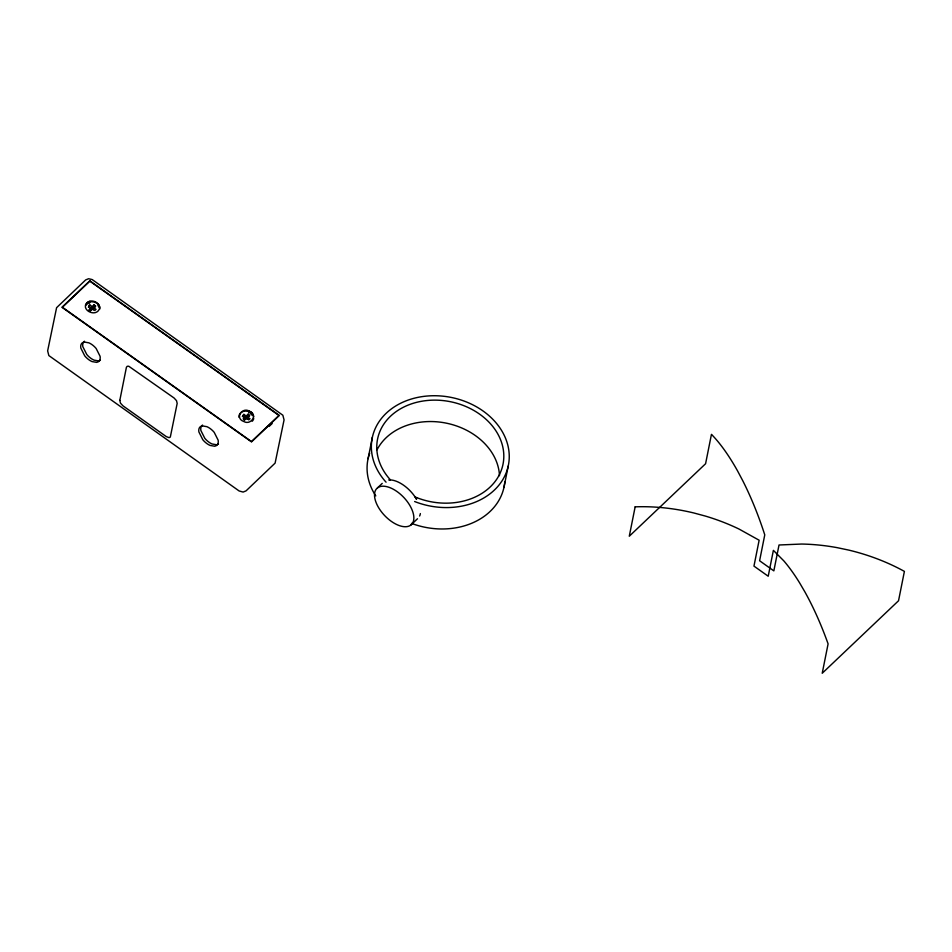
<?xml version="1.0" encoding="UTF-8"?>
<svg xmlns="http://www.w3.org/2000/svg" width="952" height="952" viewBox="0 0 952 952"><rect width="100%" height="100%" fill="white"/><g stroke="black" fill="none" stroke-linecap="round" stroke-linejoin="round"><path stroke-width="1.43" d="M86.465 304.902L86.858 302.891C91.844 297.548 103.828 304.462 98.175 310.935C93.201 316.278 81.206 309.364 86.858 302.891M87.81 303.938L88.215 301.927M89.904 304.997L88.488 307.175L89.904 304.997L92.201 306.627L91.559 309.805L90.035 308.71M89.452 303.319L89.857 301.308M88.964 310.519L90.987 307.77L88.691 306.151M90.357 310.947L90.987 307.77M93.808 305.925L94.01 304.902L95.533 305.985L95.331 307.02L93.808 305.925L91.559 309.805M93.296 309.828L93.724 307.71L95.533 305.985M97.913 305.854L98.306 303.843M98.829 307.246L99.222 305.235M243.902 414.37L242.486 416.548L243.902 414.37L246.187 416L245.556 419.178L244.021 418.083L243.688 415.393M244.343 420.32L244.985 417.143L242.689 415.524M247.794 415.298L247.996 414.275L249.531 415.358L249.329 416.393L247.794 415.298L246.758 418.023L244.7 419.951L243.165 418.868L244.985 417.143M247.294 419.201L247.71 417.083L249.531 415.358M248.972 413.144L249.376 411.133C241.998 406.718 234.692 418.333 243.652 421.438C251.019 425.853 258.337 414.239 249.376 411.133M250.59 414.049L250.995 412.037M251.899 415.227L252.304 413.216M368.079 458.685L372.363 437.277M503.953 487.436L508.225 466.028M416.202 498.872L416.643 497.598M92.201 306.627L94.01 304.902M246.187 416L247.996 414.275M269.023 426.496L272.189 423.485M377.492 487.888L382.228 483.39M410.871 525.04A25.002 13.185 46.5 0 0 394.89 490.149A25.002 13.185 46.5 0 0 376.79 504.203A25.002 13.185 46.5 0 0 410.871 525.04L417.5 518.745M389.725 480.07L390.332 479.784A63.974 50.956 11.3 0 1 421.212 401.339A63.974 50.956 11.3 0 1 503.715 459.031A63.974 50.956 11.3 0 1 414.596 496.754M100.376 360.296L98.639 360.927L94.034 360.13A12.007 6.331 46.5 0 1 86.751 354.465L82.812 346.635A13.233 6.973 46.5 0 1 84.514 341.221M218.448 444.144L216.699 444.786L212.094 443.977A12.007 6.331 46.5 0 1 204.811 438.325L200.872 430.482A13.233 6.973 46.5 0 1 202.574 425.068M92.058 279.519L88.584 278.734L85.656 279.924L56.596 307.686L47.636 350.883L48.849 355.572L239.13 490.97L243.117 492.065L246.044 490.875L275.104 463.112L284.065 419.915L282.851 415.227L92.57 279.829M93.724 307.71L96.021 309.34L94.807 310.483L92.511 308.853L90.702 310.578L89.179 309.495M247.71 417.083L250.007 418.713L248.805 419.856L246.508 418.237M246.758 418.023L248.293 419.106M388.702 479.939A25.002 13.185 46.5 0 1 416.548 499.253M420.356 513.568A25.002 13.185 46.5 0 1 419.642 516.008M377.063 449.76A63.974 50.956 11.3 0 1 446.893 423.271A63.974 50.956 11.3 0 1 499.491 475.667M504.81 481.712A69.436 55.311 11.3 0 1 411.466 523.362M375.79 495.897A69.436 55.311 11.3 0 1 369.685 453.116M386.072 482.188A69.436 55.311 11.3 0 1 418.82 397.186A69.436 55.311 11.3 0 1 509.213 458.364A69.436 55.311 11.3 0 1 414.62 501.525M85.513 304.866A7.509 5.974 11.3 0 1 98.33 304.569M99.282 306.008A7.509 5.974 11.3 0 1 99.734 309.138M253.72 418.511A7.509 5.974 11.3 0 1 252.197 421.26M238.952 417.285A7.509 5.974 11.3 0 1 245.485 411.074A7.509 5.974 11.3 0 1 253.744 416.94M119.809 400.375L120.487 403.136L122.939 405.814L166.326 436.623L169.099 437.658L170.313 437.075L177.179 403.41L176.501 400.649L174.049 397.972L128.734 366.222L127.187 366.294L126.402 367.341L119.809 400.375M635.151 506.845L629.284 536.226L705.587 463.731L711.453 434.35A139.837 47.445 72.9 0 1 737.729 471.228L742.762 480.724A139.837 47.445 72.9 0 1 764.765 534.869L759.601 560.752L773.845 570.879L779.022 544.996L801.584 544.044A139.837 84.454 14.7 0 1 836.939 547.614L848.767 550.101A139.837 84.454 14.7 0 1 904.4 571.39L898.533 600.76L822.219 673.266L828.097 643.885A139.837 47.445 72.9 0 0 804.856 591.835L799.692 583.005A139.837 47.445 72.9 0 0 783.841 560.895L773.381 550.351L768.216 576.234L753.96 566.107L759.137 540.224L739.002 529.038A139.837 84.454 14.7 0 0 705.515 516.115L693.806 512.961A139.837 84.454 14.7 0 0 635.151 506.845M89.797 280.816L61.963 307.27L251.506 441.895L279.352 415.441L89.797 280.816M89.845 281.161L62.38 307.258L251.459 441.549L278.936 415.453L89.845 281.161M84.264 342.03L82.526 342.672A13.233 6.973 46.5 0 0 80.825 348.087L84.764 355.917A12.007 6.331 46.5 0 0 92.046 361.582L96.652 362.379L98.389 361.748A13.233 6.973 46.5 0 0 100.091 356.322L96.152 348.492A12.007 6.331 46.5 0 0 88.869 342.839L84.264 342.03M202.324 425.889L200.586 426.52A13.233 6.973 46.5 0 0 198.885 431.934L202.824 439.776A12.007 6.331 46.5 0 0 210.106 445.429L214.712 446.238L216.449 445.595A13.233 6.973 46.5 0 0 218.151 440.181L214.212 432.351A12.007 6.331 46.5 0 0 206.929 426.686L202.324 425.889"/></g></svg>
